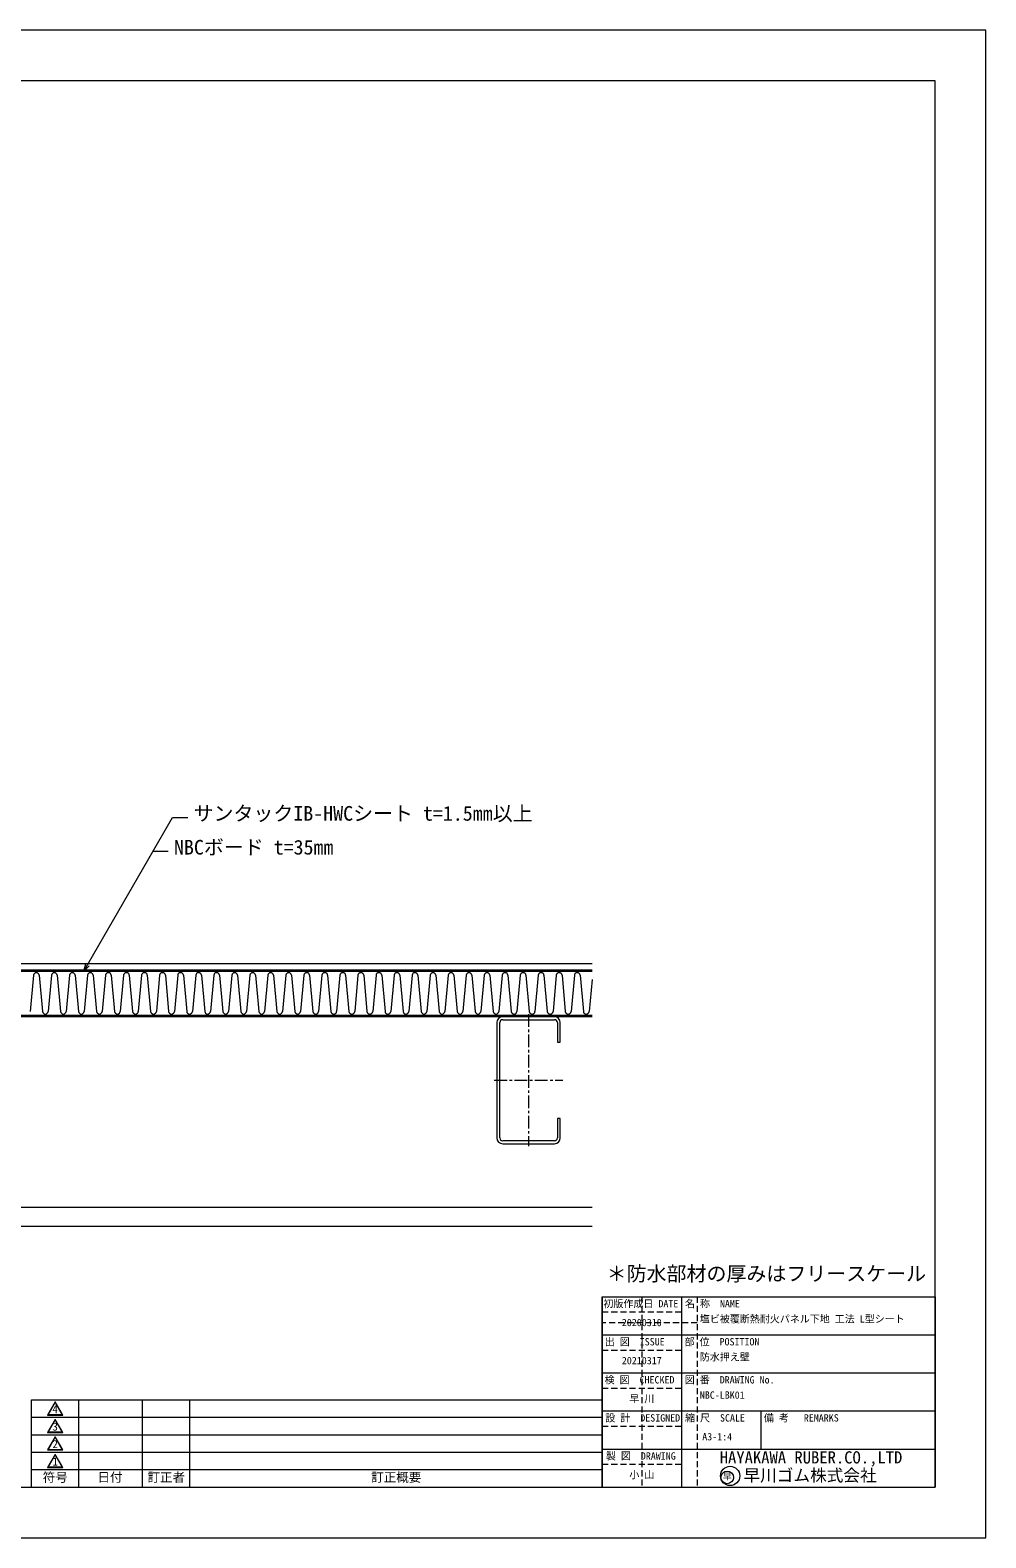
# Model space of a CAD drawing. Units: millimetres, scale not verified. Extents: x -840 to 840, y -594 to 594.
# Drawn here: x 87 to 840, y -594 to 594 of the extents above; entities that cross this region are included whole.
import ezdxf
from ezdxf.enums import TextEntityAlignment as Align

# ---------------------------------------------------------------- set-up
doc = ezdxf.new("R2010")
doc.units = ezdxf.units.MM
doc.header["$LTSCALE"] = 2
doc.linetypes.add('CHAIN1', pattern=[8, 5, -1, 1, -1])
doc.linetypes.add('DASHED1', pattern=[1.8, 1.2, -0.6])
for name, color, linetype, lineweight in [('0-0_鋼材(C型・H鋼ｅｔｃ)', 7, 'Continuous', 9), ('0-1_中心線', 2, 'CHAIN1', 9), ('0-2_躯体', 7, 'Continuous', 9), ('0-3_断熱材', 4, 'Continuous', 9), ('0-4_輪郭線', 2, 'Continuous', 9), ('0-5_図面枠', 7, 'Continuous', 9), ('0-6_文字', 5, 'Continuous', 9), ('0-7_表題欄', 7, 'Continuous', 9), ('0-8_0', 7, 'Continuous', 9), ('0-9_仮想線', 2, 'DASHED1', 9), ('0-E_IBｼｰﾄ', 7, 'Continuous', 9), ('1-0_寸法線', 7, 'Continuous', 9)]:
    doc.layers.add(name, color=color, linetype=linetype, lineweight=lineweight)
doc.styles.add('ＭＳ ゴシック', font='')
doc.styles.get('ＭＳ ゴシック').set_extended_font_data('MS Gothic')

# ---------------------------------------------------------------- blocks, each defined once
blk = doc.blocks.new('囲い文字1')
at = {"layer": '0-6_文字'}
for p, q in [((0.731, -20.663), (0.615, -20.663)), ((0.934, -20.263), (0.846, -20.263)), ((1.022, -20.263), (0.934, -20.263)), ((1.253, -20.663), (1.137, -20.663)), ((-2.272, -25.863), (-2.387, -25.863)), ((-2.041, -25.463), (-2.156, -25.463)), ((-1.81, -25.063), (-1.925, -25.063)), ((-1.579, -24.663), (-1.694, -24.663)), ((-1.348, -24.263), (-1.463, -24.263)), ((-1.117, -23.863), (-1.232, -23.863)), ((-0.886, -23.463), (-1.001, -23.463)), ((-0.655, -23.063), (-0.77, -23.063)), ((-0.424, -22.663), (-0.539, -22.663)), ((-0.193, -22.263), (-0.309, -22.263)), ((0.038, -21.863), (-0.078, -21.863)), ((0.269, -21.463), (0.153, -21.463)), ((0.5, -21.063), (0.384, -21.063)), ((1.484, -21.063), (1.368, -21.063)), ((1.715, -21.463), (1.599, -21.463)), ((1.946, -21.863), (1.83, -21.863)), ((2.177, -22.263), (2.061, -22.263)), ((2.408, -22.663), (2.292, -22.663)), ((2.638, -23.063), (2.523, -23.063)), ((2.869, -23.463), (2.754, -23.463)), ((3.1, -23.863), (2.985, -23.863)), ((3.331, -24.263), (3.216, -24.263)), ((3.562, -24.663), (3.447, -24.663)), ((3.793, -25.063), (3.678, -25.063)), ((4.024, -25.463), (3.909, -25.463)), ((4.255, -25.863), (4.14, -25.863))]:
    blk.add_line(p, q, dxfattribs=at)
for points in [[(-2.329, -25.963), (0.934, -20.311), (0.934, -20.111), (-2.502, -26.063)], [(0.934, -20.311), (4.197, -25.963), (4.37, -26.063), (0.934, -20.111)], [(4.197, -25.963), (-2.329, -25.963), (-2.502, -26.063), (4.37, -26.063)]]:
    blk.add_lwpolyline(points, close=True, dxfattribs=at)
at = {"layer": '0-6_文字', "style": 'ＭＳ ゴシック'}
blk.add_text('1', height=3.651, dxfattribs=at).set_placement((-0.301, -26.315), align=Align.BOTTOM_LEFT)
blk = doc.blocks.new('U38')
at = {"layer": '0-8_0', "xscale": 3.446988, "yscale": 3.446988}
blk.add_blockref('囲い文字1', (8.327, 89.667), dxfattribs=at)
blk = doc.blocks.new('囲い文字2')
at = {"layer": '0-6_文字'}
for p, q in [((-14.846, 34.616), (-14.962, 34.616)), ((-14.615, 35.016), (-14.731, 35.016)), ((-14.384, 35.416), (-14.5, 35.416)), ((-14.153, 35.816), (-14.269, 35.816)), ((-13.922, 36.216), (-14.038, 36.216)), ((-13.691, 36.616), (-13.807, 36.616)), ((-13.488, 37.016), (-13.576, 37.016)), ((-13.4, 37.016), (-13.488, 37.016)), ((-13.169, 36.616), (-13.285, 36.616)), ((-12.938, 36.216), (-13.054, 36.216)), ((-12.707, 35.816), (-12.823, 35.816)), ((-12.477, 35.416), (-12.592, 35.416)), ((-12.246, 35.016), (-12.361, 35.016)), ((-12.015, 34.616), (-12.13, 34.616)), ((-16.694, 31.416), (-16.809, 31.416)), ((-16.463, 31.816), (-16.578, 31.816)), ((-16.232, 32.216), (-16.347, 32.216)), ((-16.001, 32.616), (-16.116, 32.616)), ((-15.77, 33.016), (-15.885, 33.016)), ((-15.539, 33.416), (-15.654, 33.416)), ((-15.308, 33.816), (-15.424, 33.816)), ((-15.077, 34.216), (-15.193, 34.216)), ((-11.784, 34.216), (-11.899, 34.216)), ((-11.553, 33.816), (-11.668, 33.816)), ((-11.322, 33.416), (-11.437, 33.416)), ((-11.091, 33.016), (-11.206, 33.016)), ((-10.86, 32.616), (-10.975, 32.616)), ((-10.629, 32.216), (-10.745, 32.216)), ((-10.398, 31.816), (-10.514, 31.816)), ((-10.167, 31.416), (-10.283, 31.416))]:
    blk.add_line(p, q, dxfattribs=at)
for points in [[(-16.751, 31.316), (-13.488, 36.968), (-13.488, 37.168), (-16.925, 31.216)], [(-13.488, 36.968), (-10.225, 31.316), (-10.052, 31.216), (-13.488, 37.168)], [(-10.225, 31.316), (-16.751, 31.316), (-16.925, 31.216), (-10.052, 31.216)]]:
    blk.add_lwpolyline(points, close=True, dxfattribs=at)
at = {"layer": '0-6_文字', "style": 'ＭＳ ゴシック'}
blk.add_text('2', height=3.651, dxfattribs=at).set_placement((-14.724, 30.963), align=Align.BOTTOM_LEFT)
blk = doc.blocks.new('U39')
at = {"layer": '0-8_0', "xscale": 3.446988, "yscale": 3.446988}
blk.add_blockref('囲い文字2', (58.041, -107.772), dxfattribs=at)
blk = doc.blocks.new('囲い文字3')
at = {"layer": '0-6_文字'}
for p, q in [((-8.247, 14.6), (-8.363, 14.6)), ((-8.017, 15), (-8.132, 15)), ((-7.786, 15.4), (-7.901, 15.4)), ((-7.555, 15.8), (-7.67, 15.8)), ((-7.324, 16.2), (-7.439, 16.2)), ((-7.093, 16.6), (-7.208, 16.6)), ((-6.862, 17), (-6.977, 17)), ((-6.631, 17.4), (-6.746, 17.4)), ((-6.4, 17.8), (-6.515, 17.8)), ((-6.169, 18.2), (-6.284, 18.2)), ((-5.938, 18.6), (-6.054, 18.6)), ((-5.707, 19), (-5.823, 19)), ((-5.476, 19.4), (-5.592, 19.4)), ((-5.245, 19.8), (-5.361, 19.8)), ((-5.042, 20.2), (-5.13, 20.2)), ((-4.954, 20.2), (-5.042, 20.2)), ((-4.723, 19.8), (-4.839, 19.8)), ((-4.492, 19.4), (-4.608, 19.4)), ((-4.261, 19), (-4.377, 19)), ((-4.03, 18.6), (-4.146, 18.6)), ((-3.799, 18.2), (-3.915, 18.2)), ((-3.568, 17.8), (-3.684, 17.8)), ((-3.337, 17.4), (-3.453, 17.4)), ((-3.107, 17), (-3.222, 17)), ((-2.876, 16.6), (-2.991, 16.6)), ((-2.645, 16.2), (-2.76, 16.2)), ((-2.414, 15.8), (-2.529, 15.8)), ((-2.183, 15.4), (-2.298, 15.4)), ((-1.952, 15), (-2.067, 15)), ((-1.721, 14.6), (-1.836, 14.6))]:
    blk.add_line(p, q, dxfattribs=at)
for points in [[(-8.305, 14.5), (-5.042, 20.152), (-5.042, 20.352), (-8.478, 14.4)], [(-1.779, 14.5), (-8.305, 14.5), (-8.478, 14.4), (-1.605, 14.4)], [(-5.042, 20.152), (-1.779, 14.5), (-1.605, 14.4), (-5.042, 20.352)]]:
    blk.add_lwpolyline(points, close=True, dxfattribs=at)
at = {"layer": '0-6_文字', "style": 'ＭＳ ゴシック'}
blk.add_text('3', height=3.651, dxfattribs=at).set_placement((-6.277, 14.147), align=Align.BOTTOM_LEFT)
blk = doc.blocks.new('U40')
at = {"layer": '0-8_0', "xscale": 3.446988, "yscale": 3.446988}
blk.add_blockref('囲い文字3', (28.926, -49.807), dxfattribs=at)
blk = doc.blocks.new('囲い文字4')
at = {"layer": '0-6_文字'}
for p, q in [((-7.02, 13.976), (-7.135, 13.976)), ((-6.789, 14.376), (-6.904, 14.376)), ((-6.558, 14.776), (-6.673, 14.776)), ((-6.327, 15.176), (-6.442, 15.176)), ((-6.096, 15.576), (-6.211, 15.576)), ((-5.865, 15.976), (-5.981, 15.976)), ((-5.662, 16.376), (-5.75, 16.376)), ((-5.574, 16.376), (-5.662, 16.376)), ((-5.343, 15.976), (-5.458, 15.976)), ((-5.112, 15.576), (-5.227, 15.576)), ((-4.881, 15.176), (-4.997, 15.176)), ((-4.65, 14.776), (-4.766, 14.776)), ((-4.419, 14.376), (-4.535, 14.376)), ((-4.188, 13.976), (-4.304, 13.976)), ((-8.867, 10.776), (-8.983, 10.776)), ((-8.636, 11.176), (-8.752, 11.176)), ((-8.405, 11.576), (-8.521, 11.576)), ((-8.174, 11.976), (-8.29, 11.976)), ((-7.944, 12.376), (-8.059, 12.376)), ((-7.713, 12.776), (-7.828, 12.776)), ((-7.482, 13.176), (-7.597, 13.176)), ((-7.251, 13.576), (-7.366, 13.576)), ((-3.957, 13.576), (-4.073, 13.576)), ((-3.726, 13.176), (-3.842, 13.176)), ((-3.495, 12.776), (-3.611, 12.776)), ((-3.264, 12.376), (-3.38, 12.376)), ((-3.034, 11.976), (-3.149, 11.976)), ((-2.803, 11.576), (-2.918, 11.576)), ((-2.572, 11.176), (-2.687, 11.176)), ((-2.341, 10.776), (-2.456, 10.776))]:
    blk.add_line(p, q, dxfattribs=at)
for points in [[(-8.925, 10.676), (-5.662, 16.328), (-5.662, 16.528), (-9.098, 10.576)], [(-5.662, 16.328), (-2.398, 10.676), (-2.225, 10.576), (-5.662, 16.528)], [(-2.398, 10.676), (-8.925, 10.676), (-9.098, 10.576), (-2.225, 10.576)]]:
    blk.add_lwpolyline(points, close=True, dxfattribs=at)
at = {"layer": '0-6_文字', "style": 'ＭＳ ゴシック'}
blk.add_text('4', height=3.651, dxfattribs=at).set_placement((-6.897, 10.323), align=Align.BOTTOM_LEFT)
blk = doc.blocks.new('U41')
at = {"layer": '0-8_0', "xscale": 3.446988, "yscale": 3.446988}
blk.add_blockref('囲い文字4', (31.063, -36.626), dxfattribs=at)
blk = doc.blocks.new('T19')
at = {"layer": '0-7_表題欄'}
for p, q in [((0, 0), (0, 137.5)), ((0, 137.5), (900, 137.5)), ((75, 0), (75, 137.5)), ((175, 0), (175, 137.5)), ((250, 0), (250, 137.5)), ((900, 0), (900, 137.5)), ((0, 110), (900, 110)), ((0, 82.5), (900, 82.5)), ((0, 55), (900, 55)), ((0, 27.5), (900, 27.5)), ((0, 0), (900, 0))]:
    blk.add_line(p, q, dxfattribs=at)
for name, p in [('U41', (25.953, 113.75)), ('U40', (25.953, 86.25)), ('U39', (25.953, 58.75)), ('U38', (25.953, 31.25))]:
    blk.add_blockref(name, p, dxfattribs=at)
at = {"layer": '0-7_表題欄', "style": 'ＭＳ ゴシック'}
for s, p in [('符号', (17.895, 3.902)), ('日付', (104.172, 4.044)), ('訂正者', (183.145, 3.939)), ('訂正概要', (535.895, 3.977))]:
    blk.add_text(s, height=14.43, dxfattribs=at).set_placement(p, align=Align.BOTTOM_LEFT)
blk = doc.blocks.new('表題欄(定義)')
at = {"layer": '0-7_表題欄'}
for p, q in [((-21.942, -100.175), (-21.942, -25.175)), ((-21.942, -25.175), (-21.942, -100.175)), ((-21.942, -25.175), (109.308, -25.175)), ((9.308, -25.175), (9.308, -100.175)), ((109.308, -25.175), (109.308, -100.175)), ((-21.942, -40.175), (109.308, -40.175)), ((-21.942, -40.175), (9.308, -40.175)), ((-21.942, -55.175), (109.308, -55.175)), ((-21.942, -70.175), (109.308, -70.175)), ((40.558, -70.175), (40.558, -85.175)), ((-21.942, -85.175), (109.308, -85.175)), ((-21.942, -100.175), (109.308, -100.175))]:
    blk.add_line(p, q, dxfattribs=at)
for centre, radius in [((28.503, -95.777), 3.799), ((27.344, -96.385), 2.487)]:
    blk.add_circle(centre, radius, dxfattribs=at)
at = {"layer": '0-9_仮想線'}
for p, q in [((-6.317, -25.175), (-6.317, -100.175)), ((15.558, -25.175), (15.558, -100.175)), ((-21.942, -31.175), (9.308, -31.175)), ((15.558, -35.487), (-21.942, -35.487)), ((-21.942, -46.175), (9.308, -46.175)), ((-21.942, -61.175), (9.308, -61.175)), ((-21.942, -76.175), (9.308, -76.175)), ((-21.942, -91.175), (9.308, -91.175))]:
    blk.add_line(p, q, dxfattribs=at)
at = {"layer": '0-7_表題欄', "style": 'ＭＳ ゴシック'}
for s, height, p in [('初版作成日 DATE', 2.889, (-21.448, -30.23)), ('名 称  NAME', 2.889, (10.704, -30.23)), ('出 図  ISSUE', 2.889, (-20.913, -45.23)), ('部 位  POSITION', 2.889, (10.552, -45.23)), ('検 図  CHECKED', 2.889, (-20.972, -60.23)), ('図 番  DRAWING No.', 2.889, (10.626, -60.23)), ('設 計  DESIGNED', 2.889, (-20.698, -75.23)), ('縮 尺  SCALE', 2.889, (10.728, -75.23)), ('備 考   REMARKS', 2.889, (41.802, -75.23)), ('製 図  DRAWING', 2.889, (-20.472, -90.23)), ('HAYAKAWA RUBER.CO.,LTD', 4.809, (24.395, -92.314)), ('早', 2.493, (25.658, -98.029)), ('早川ゴム株式会社', 4.809, (33.785, -99.399))]:
    blk.add_text(s, height=height, dxfattribs=at).set_placement(p, align=Align.BOTTOM_LEFT)

msp = doc.modelspace()

# ---------------------------------------------------------------- linework, layer by layer
at = {"layer": '0-0_鋼材(C型・H鋼ｅｔｃ)'}
for p, q in [((454.485, -188.054), (454.485, -278.854)), ((456.785, -278.854), (456.785, -188.054)), ((499.885, -183.454), (459.085, -183.454)), ((459.085, -185.754), (499.885, -185.754)), ((499.885, -281.154), (459.085, -281.154)), ((459.085, -283.454), (499.885, -283.454))]:
    msp.add_line(p, q, dxfattribs=at)
for points in [[(502.185, -188.054), (502.185, -203.454), (504.485, -203.454), (504.485, -188.054)], [(504.485, -278.854), (504.485, -263.454), (502.185, -263.454), (502.185, -278.854)]]:
    msp.add_lwpolyline(points, dxfattribs=at)
for centre, radius, start, end in [((459.085, -188.054), 4.6, 90, 180), ((459.085, -188.054), 2.3, 90, 180), ((499.885, -188.054), 4.6, 0, 90), ((499.885, -188.054), 2.3, 0, 90), ((459.085, -278.854), 4.6, 180, 270), ((459.085, -278.854), 2.3, 180, 270), ((499.885, -278.854), 4.6, 270, 0), ((499.885, -278.854), 2.3, 270, 0)]:
    msp.add_arc(centre, radius, start, end, dxfattribs=at)
at = {"layer": '0-1_中心線'}
for p, q in [((479.485, -181.454), (479.485, -285.454)), ((452.485, -233.454), (506.485, -233.454))]:
    msp.add_line(p, q, dxfattribs=at)
at = {"layer": '0-2_躯体'}
for p, q in [((529.485, -183.454), (-331.515, -183.454)), ((44.485, -333.454), (529.485, -333.454))]:
    msp.add_line(p, q, dxfattribs=at)
msp.add_lwpolyline([(44.485, -333.454), (44.485, -348.454), (529.485, -348.454)], dxfattribs=at)
at = {"layer": '0-3_断熱材'}
for p, q in [((89.12, -150.72), (86.52, -179.189)), ((93.627, -150.72), (96.227, -179.189)), ((103.335, -150.72), (100.734, -179.189)), ((107.842, -150.72), (110.442, -179.189)), ((117.55, -150.72), (114.949, -179.189)), ((122.056, -150.72), (124.657, -179.189)), ((131.764, -150.72), (129.164, -179.189)), ((136.271, -150.72), (138.872, -179.189)), ((145.979, -150.72), (143.379, -179.189)), ((150.486, -150.72), (153.086, -179.189)), ((160.194, -150.72), (157.593, -179.189)), ((164.701, -150.72), (167.301, -179.189)), ((174.409, -150.72), (171.808, -179.189)), ((178.915, -150.72), (181.516, -179.189)), ((188.623, -150.72), (186.023, -179.189)), ((193.13, -150.72), (195.731, -179.189)), ((202.838, -150.72), (200.237, -179.189)), ((207.345, -150.72), (209.945, -179.189)), ((217.053, -150.72), (214.452, -179.189)), ((221.56, -150.72), (224.16, -179.189)), ((231.267, -150.72), (228.667, -179.189)), ((235.774, -150.72), (238.375, -179.189)), ((245.482, -150.72), (242.882, -179.189)), ((249.989, -150.72), (252.59, -179.189)), ((259.697, -150.72), (257.096, -179.189)), ((264.204, -150.72), (266.804, -179.189)), ((273.912, -150.72), (271.311, -179.189)), ((278.419, -150.72), (281.019, -179.189)), ((288.126, -150.72), (285.526, -179.189)), ((292.633, -150.72), (295.234, -179.189)), ((302.341, -150.72), (299.741, -179.189)), ((306.848, -150.72), (309.448, -179.189)), ((316.556, -150.72), (313.955, -179.189)), ((321.063, -150.72), (323.663, -179.189)), ((330.771, -150.72), (328.17, -179.189)), ((335.277, -150.72), (337.878, -179.189)), ((344.985, -150.72), (342.385, -179.189)), ((349.492, -150.72), (352.093, -179.189)), ((359.2, -150.72), (356.6, -179.189)), ((363.707, -150.72), (366.307, -179.189)), ((373.415, -150.72), (370.814, -179.189)), ((377.922, -150.72), (380.522, -179.189)), ((387.63, -150.72), (385.029, -179.189)), ((392.136, -150.72), (394.737, -179.189)), ((401.844, -150.72), (399.244, -179.189)), ((406.351, -150.72), (408.952, -179.189)), ((416.059, -150.72), (413.459, -179.189)), ((420.566, -150.72), (423.166, -179.189)), ((430.274, -150.72), (427.673, -179.189)), ((434.781, -150.72), (437.381, -179.189)), ((444.488, -150.72), (441.888, -179.189)), ((448.995, -150.72), (451.596, -179.189)), ((458.703, -150.72), (456.103, -179.189)), ((463.21, -150.72), (465.811, -179.189)), ((472.918, -150.72), (470.317, -179.189)), ((477.425, -150.72), (480.025, -179.189)), ((487.133, -150.72), (484.532, -179.189)), ((491.64, -150.72), (494.24, -179.189)), ((501.347, -150.72), (498.747, -179.189)), ((505.854, -150.72), (508.455, -179.189)), ((515.562, -150.72), (512.962, -179.189)), ((520.069, -150.72), (522.67, -179.189)), ((529.485, -153.934), (527.177, -179.199))]:
    msp.add_line(p, q, dxfattribs=at)
at = {"layer": '0-3_断熱材', "color": 7}
msp.add_lwpolyline([(529.485, -182.454), (-331.515, -182.454), (-331.515, -147.454), (529.485, -147.454)], dxfattribs=at)
at = {"layer": '0-3_断熱材'}
for centre, start, end in [((91.374, -150.931), 5.35135, 174.64865), ((105.588, -150.931), 5.35135, 174.64865), ((119.803, -150.931), 5.35135, 174.64865), ((134.018, -150.931), 5.35135, 174.64865), ((148.232, -150.931), 5.35135, 174.64865), ((162.447, -150.931), 5.35135, 174.64865), ((176.662, -150.931), 5.35135, 174.64865), ((190.877, -150.931), 5.35135, 174.64865), ((205.091, -150.931), 5.35135, 174.64865), ((219.306, -150.931), 5.35135, 174.64865), ((233.521, -150.931), 5.35135, 174.64865), ((247.736, -150.931), 5.35135, 174.64865), ((261.95, -150.931), 5.35135, 174.64865), ((276.165, -150.931), 5.35135, 174.64865), ((290.38, -150.931), 5.35135, 174.64865), ((304.595, -150.931), 5.35135, 174.64865), ((318.809, -150.931), 5.35135, 174.64865), ((333.024, -150.931), 5.35135, 174.64865), ((347.239, -150.931), 5.35135, 174.64865), ((361.453, -150.931), 5.35135, 174.64865), ((375.668, -150.931), 5.35135, 174.64865), ((389.883, -150.931), 5.35135, 174.64865), ((404.098, -150.931), 5.35135, 174.64865), ((418.312, -150.931), 5.35135, 174.64865), ((432.527, -150.931), 5.35135, 174.64865), ((446.742, -150.931), 5.35135, 174.64865), ((460.957, -150.931), 5.35135, 174.64865), ((475.171, -150.931), 5.35135, 174.64865), ((489.386, -150.931), 5.35135, 174.64865), ((503.601, -150.931), 5.35135, 174.64865), ((517.816, -150.931), 5.35135, 174.64865), ((98.481, -178.978), 185.35135, 354.64865), ((112.696, -178.978), 185.35135, 354.64865), ((126.91, -178.978), 185.35135, 354.64865), ((141.125, -178.978), 185.35135, 354.64865), ((155.34, -178.978), 185.35135, 354.64865), ((169.555, -178.978), 185.35135, 354.64865), ((183.769, -178.978), 185.35135, 354.64865), ((197.984, -178.978), 185.35135, 354.64865), ((212.199, -178.978), 185.35135, 354.64865), ((226.414, -178.978), 185.35135, 354.64865), ((240.628, -178.978), 185.35135, 354.64865), ((254.843, -178.978), 185.35135, 354.64865), ((269.058, -178.978), 185.35135, 354.64865), ((283.272, -178.978), 185.35135, 354.64865), ((297.487, -178.978), 185.35135, 354.64865), ((311.702, -178.978), 185.35135, 354.64865), ((325.917, -178.978), 185.35135, 354.64865), ((340.131, -178.978), 185.35135, 354.64865), ((354.346, -178.978), 185.35135, 354.64865), ((368.561, -178.978), 185.35135, 354.64865), ((382.776, -178.978), 185.35135, 354.64865), ((396.99, -178.978), 185.35135, 354.64865), ((411.205, -178.978), 185.35135, 354.64865), ((425.42, -178.978), 185.35135, 354.64865), ((439.635, -178.978), 185.35135, 354.64865), ((453.849, -178.978), 185.35135, 354.64865), ((468.064, -178.978), 185.35135, 354.64865), ((482.279, -178.978), 185.35135, 354.64865), ((496.493, -178.978), 185.35135, 354.64865), ((510.708, -178.978), 185.35135, 354.64865), ((524.924, -178.988), 185.35135, 354.64865)]:
    msp.add_arc(centre, 2.263, start, end, dxfattribs=at)
at = {"layer": '0-4_輪郭線'}
msp.add_lwpolyline([(800, 554), (-800, 554), (-800, -554), (800, -554)], close=True, dxfattribs=at)
at = {"layer": '0-5_図面枠'}
msp.add_lwpolyline([(840, -594), (840, 594), (-840, 594), (-840, -594)], close=True, dxfattribs=at)
at = {"layer": '0-E_IBｼｰﾄ'}
for p, q in [((-224.925, -141.454), (529.485, -141.454)), ((-226.265, -146.454), (529.485, -146.454))]:
    msp.add_line(p, q, dxfattribs=at)
at = {"layer": '1-0_寸法線'}
msp.add_line((183.382, -52.985), (195.382, -52.985), dxfattribs=at)
for points in [[(128.841, -147.454), (198.779, -26.316), (210.779, -26.316)], [(133.083, -143.212), (128.841, -147.454), (130.394, -141.659)]]:
    msp.add_lwpolyline(points, dxfattribs=at)

# ---------------------------------------------------------------- block references
at = {"layer": '0-7_表題欄'}
for name, p, xscale, yscale in [('表題欄(定義)', (581.384, -353.65), 2, 2), ('T19', (87.5, -554), 0.5, 0.5)]:
    msp.add_blockref(name, p, dxfattribs=dict(at, xscale=xscale, yscale=yscale))

# ---------------------------------------------------------------- texts
at = {"layer": '0-6_文字', "color": 7, "style": 'ＭＳ ゴシック'}
for s, p in [('サンタックIB-HWCシート t=1.5㎜以上', (215.32, -32.375)), ('NBCボード t=35㎜', (199.923, -59.044)), ('＊防水部材の厚みはフリースケール', (541.016, -395.019))]:
    msp.add_text(s, height=11.54, dxfattribs=at).set_placement(p, align=Align.BOTTOM_LEFT)
at = {"layer": '0-7_表題欄', "style": 'ＭＳ ゴシック'}
for s, p in [('20200310', (553.002, -428.937)), ('塩ビ被覆断熱耐火パネル下地 工法 L型シート', (614.5, -426.11)), ('防水押え壁', (614.5, -456.11)), ('20210317', (553.002, -458.937)), ('早 川', (558.907, -488.937)), ('NBC-LBK01', (614.5, -486.11)), ('A3-1:4', (616.399, -518.937)), ('小 山', (558.907, -548.937))]:
    msp.add_text(s, height=5.777, dxfattribs=at).set_placement(p, align=Align.BOTTOM_LEFT)

doc.saveas('drawing.dxf')
